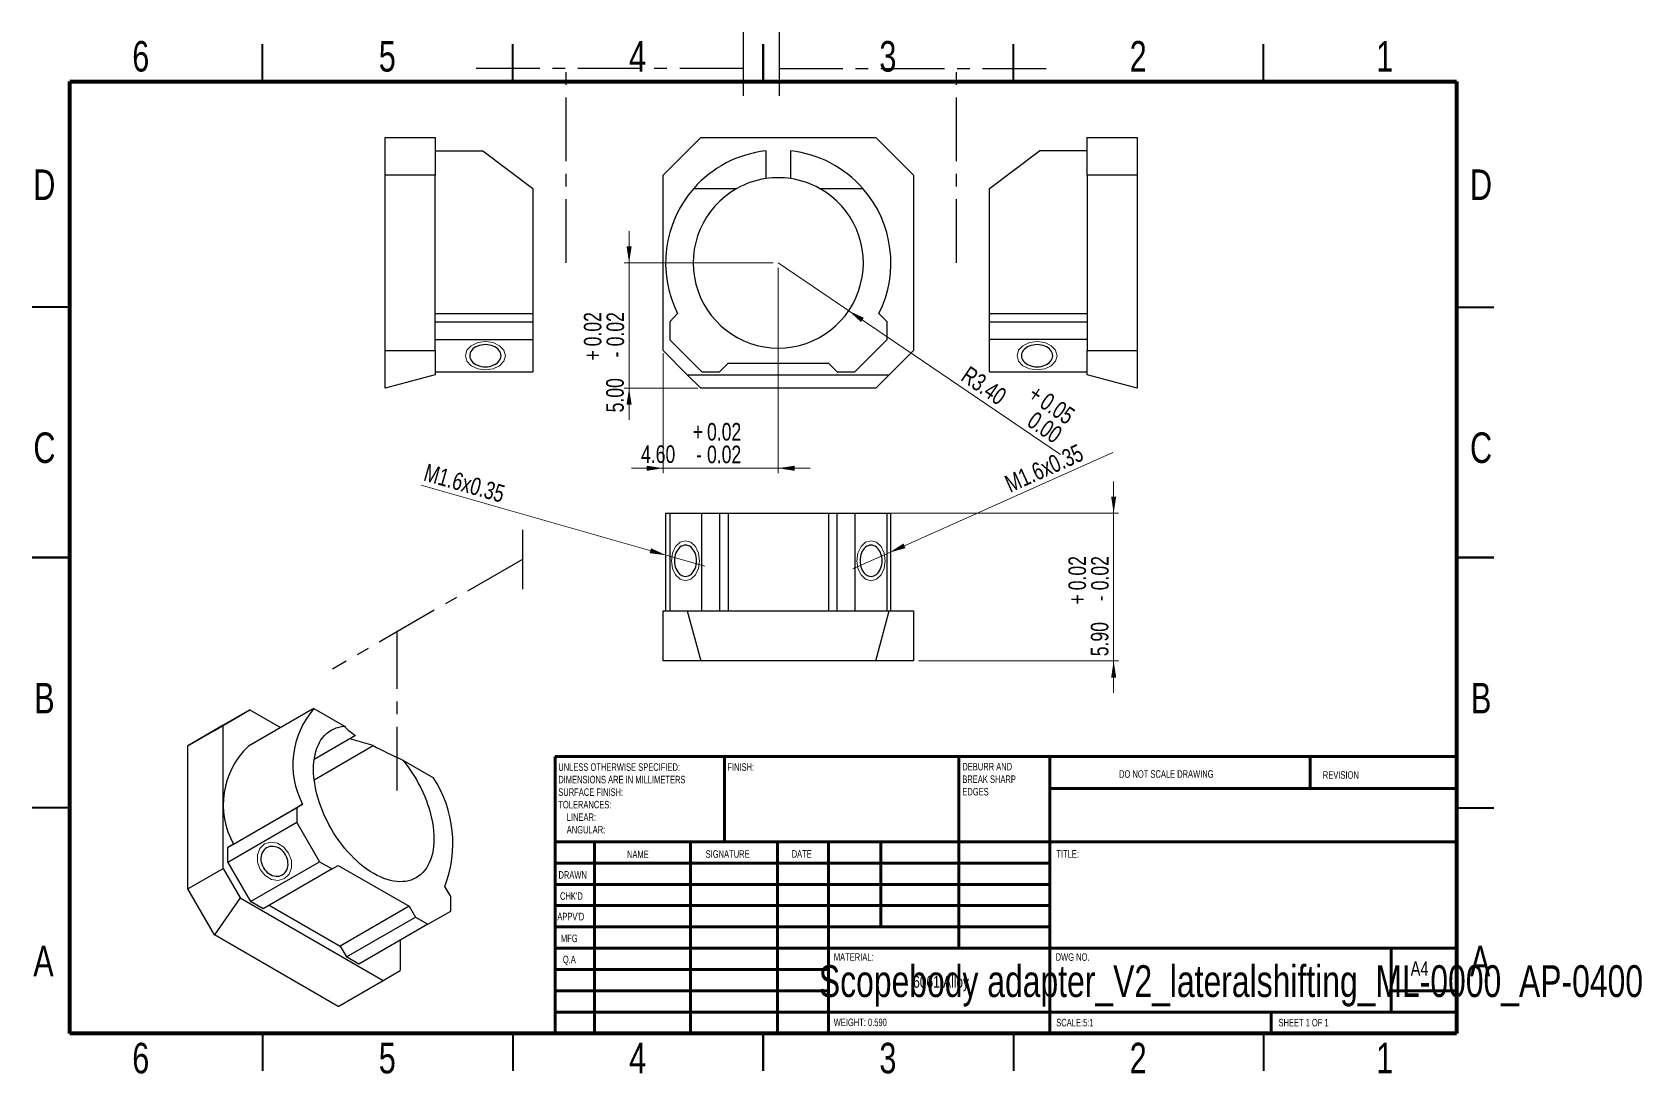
# Model space of a CAD drawing. Header units: millimetres. Extents: x 2 to 324, y 2 to 210.
import ezdxf

# ---------------------------------------------------------------- set-up
doc = ezdxf.new("R2010")
doc.units = ezdxf.units.MM
doc.linetypes.add('CENTERX2', pattern=[20.32, 12.7, -2.54, 2.54, -2.54])
doc.styles.add('SLDTEXTSTYLE0', font='TXT', dxfattribs={"width": 0.75})
doc.styles.add('SLDTEXTSTYLE1', font='TXT', dxfattribs={"width": 0.686449})
doc.styles.add('SLDTEXTSTYLE2', font='TXT', dxfattribs={"width": 0.6875})
doc.dimstyles.new('SLDDIMSTYLE0', dxfattribs={"dimtxt": 3.5, "dimasz": 3.302, "dimexe": 0, "dimexo": 0.0625, "dimgap": 0.875, "dimtad": 1, "dimlfac": 0.2, "dimrnd": 1e-09, "dimzin": 4, "dimdsep": 46, "dimtxsty": 'SLDTEXTSTYLE0', "dimsah": 1, "dimcen": 0.09, "dimadec": 0, "dimazin": 1, "dimtol": 1, "dimtp": 0.02, "dimtm": 0.02, "dimtfac": 1, "dimtmove": 0, "dimatfit": 0, "dimfxl": 0, "dimfrac": 2, "dimtolj": 1, "dimarcsym": 0})
doc.dimstyles.new('SLDDIMSTYLE1', dxfattribs={"dimtxt": 3.5, "dimasz": 3.302, "dimexe": 0, "dimexo": 0.0625, "dimgap": 0.875, "dimtad": 1, "dimlfac": 0.2, "dimrnd": 1e-09, "dimzin": 4, "dimdsep": 46, "dimtxsty": 'SLDTEXTSTYLE0', "dimsah": 1, "dimcen": 0, "dimadec": 0, "dimazin": 1, "dimtol": 1, "dimtp": 0.05, "dimtfac": 1, "dimtofl": 0, "dimtmove": 0, "dimatfit": 3, "dimfxl": 0, "dimfrac": 2, "dimtolj": 1, "dimtzin": 0, "dimarcsym": 0})
doc.dimstyles.new('SLDDIMSTYLE2', dxfattribs={"dimtxt": 3.5, "dimasz": 3.302, "dimexe": 0, "dimexo": 0.0625, "dimgap": 0.875, "dimtad": 1, "dimlfac": 0.2, "dimrnd": 1e-09, "dimzin": 12, "dimdsep": 46, "dimtxsty": 'SLDTEXTSTYLE0', "dimblk1": 'NONE', "dimsah": 1, "dimcen": 0, "dimadec": 0, "dimazin": 3, "dimtfac": 1, "dimtmove": 0, "dimatfit": 3, "dimldrblk": 'NONE', "dimfxl": 0, "dimfrac": 2, "dimtolj": 1, "dimtzin": 12, "dimarcsym": 0})

# ---------------------------------------------------------------- blocks, each defined once
blk = doc.blocks.new('SW_NOTE_0')
at = {"color": 0, "linetype": 'Continuous', "lineweight": 0, "char_height": 1.5, "attachment_point": 1, "style": 'SLDTEXTSTYLE0'}
for s, insert in [('UNLESS OTHERWISE SPECIFIED:', (0, 1.93)), ('SURFACE FINISH:', (0, -3.07)), ('DIMENSIONS ARE IN MILLIMETERS', (0, -0.57)), ('TOLERANCES:', (0, -5.57)), ('LINEAR:', (1.69, -8.07)), ('ANGULAR:', (1.69, -10.57))]:
    blk.add_mtext(s, dxfattribs=dict(at, insert=insert))
blk = doc.blocks.new('SW_NOTE_0_1')
at = {"color": 0, "linetype": 'Continuous', "lineweight": 0, "char_height": 1.5, "attachment_point": 1, "style": 'SLDTEXTSTYLE0'}
for s, insert in [('DEBURR AND', (0, 1.93)), ('BREAK SHARP', (0, -0.57)), ('EDGES', (0, -3.07))]:
    blk.add_mtext(s, dxfattribs=dict(at, insert=insert))
blk = doc.blocks.new('_D')
at = {"color": 7, "linetype": 'Continuous', "lineweight": 0}
for p, q in [((121.74, 163.82), (121.74, 170.17)), ((150.54, 163.82), (120.74, 163.82)), ((121.74, 163.82), (121.74, 138.82)), ((135.49, 138.82), (120.74, 138.82)), ((121.74, 138.82), (121.74, 132.47))]:
    blk.add_line(p, q, dxfattribs=at)
at = {"color": 7, "linetype": 'Continuous', "lineweight": 18}
for points in [[(121.74, 163.82), (122.25, 167.12), (121.23, 167.12)], [(121.74, 138.82), (121.23, 135.52), (122.25, 135.52)]]:
    blk.add_solid(points, dxfattribs=at)
at = {"color": 7, "linetype": 'Continuous', "lineweight": 18, "char_height": 3.5, "attachment_point": 1, "rotation": 90, "style": 'SLDTEXTSTYLE0'}
for s, insert in [('0.02', (112.7, 147.16)), ('0.02', (117.23, 147.16)), ('+', (112.7, 144.33)), ('-', (117.23, 144.97)), ('5.00', (117.17, 133.98))]:
    blk.add_mtext(s, dxfattribs=dict(at, insert=insert))
blk = doc.blocks.new('_D_1')
at = {"color": 7, "linetype": 'Continuous', "lineweight": 0}
for p, q in [((151.54, 162.82), (151.54, 121.82)), ((128.54, 145.77), (128.54, 121.82)), ((128.54, 122.82), (122.19, 122.82)), ((128.54, 122.82), (151.54, 122.82)), ((151.54, 122.82), (157.89, 122.82))]:
    blk.add_line(p, q, dxfattribs=at)
at = {"color": 7, "linetype": 'Continuous', "lineweight": 18}
for points in [[(128.54, 122.82), (125.24, 123.33), (125.24, 122.31)], [(151.54, 122.82), (154.85, 122.31), (154.85, 123.33)]]:
    blk.add_solid(points, dxfattribs=at)
at = {"color": 7, "linetype": 'Continuous', "lineweight": 18, "char_height": 3.5, "attachment_point": 1, "style": 'SLDTEXTSTYLE0'}
for s, insert in [('0.02', (137.31, 131.86)), ('+', (134.48, 131.86)), ('4.60', (124.13, 127.39)), ('0.02', (137.31, 127.33)), ('-', (135.12, 127.33))]:
    blk.add_mtext(s, dxfattribs=dict(at, insert=insert))
blk = doc.blocks.new('_D_2')
at = {"color": 7, "linetype": 'Continuous', "lineweight": 0}
for q in [(151.54, 163.82), (207.91, 125.56)]:
    blk.add_line((165.61, 154.27), q, dxfattribs=at)
at = {"color": 7, "linetype": 'Continuous', "lineweight": 18}
blk.add_solid([(165.61, 154.27), (168.06, 152), (168.63, 152.84)], dxfattribs=at)
at = {"color": 7, "linetype": 'Continuous', "lineweight": 18, "char_height": 3.5, "attachment_point": 1, "rotation": 325.8307, "style": 'SLDTEXTSTYLE0'}
for s, insert in [('R3.40', (189.74, 143.4)), ('+', (203.15, 139.69)), ('0.05', (205.49, 138.11)), ('0.00', (202.95, 134.36))]:
    blk.add_mtext(s, dxfattribs=dict(at, insert=insert))
blk = doc.blocks.new('_D_3')
at = {"color": 7, "linetype": 'Continuous', "lineweight": 0}
for q in [(80.21, 119.45), (136.85, 103.25)]:
    blk.add_line((129.16, 105.45), q, dxfattribs=at)
at = {"color": 7, "linetype": 'Continuous', "lineweight": 18}
blk.add_solid([(129.16, 105.45), (126.13, 106.84), (125.85, 105.87)], dxfattribs=at)
at = {"color": 7, "linetype": 'Continuous', "lineweight": 18, "insert": (81.45, 123.79), "char_height": 3.5, "attachment_point": 1, "rotation": 344.0347, "style": 'SLDTEXTSTYLE0'}
blk.add_mtext('M1.6x0.35', dxfattribs=at)
blk = doc.blocks.new('_None')
blk = doc.blocks.new('_D_4')
at = {"color": 7, "linetype": 'Continuous', "lineweight": 0}
for q in [(218.39, 125.97), (166.43, 102.71)]:
    blk.add_line((173.73, 105.98), q, dxfattribs=at)
at = {"color": 7, "linetype": 'Continuous', "lineweight": 18}
blk.add_solid([(173.73, 105.98), (176.95, 106.87), (176.54, 107.79)], dxfattribs=at)
at = {"color": 7, "linetype": 'Continuous', "lineweight": 18, "insert": (196.43, 121.08), "char_height": 3.5, "attachment_point": 1, "rotation": 24.1119, "style": 'SLDTEXTSTYLE0'}
blk.add_mtext('M1.6x0.35', dxfattribs=at)
blk = doc.blocks.new('_D_5')
at = {"color": 7, "linetype": 'Continuous', "lineweight": 0}
for p, q in [((218.54, 113.85), (218.54, 120.2)), ((169.54, 113.85), (219.54, 113.85)), ((218.54, 113.85), (218.54, 84.35)), ((179.54, 84.35), (219.54, 84.35)), ((218.54, 84.35), (218.54, 78))]:
    blk.add_line(p, q, dxfattribs=at)
at = {"color": 7, "linetype": 'Continuous', "lineweight": 18}
for points in [[(218.54, 113.85), (219.05, 117.15), (218.04, 117.15)], [(218.54, 84.35), (218.04, 81.04), (219.05, 81.04)]]:
    blk.add_solid(points, dxfattribs=at)
at = {"color": 7, "linetype": 'Continuous', "lineweight": 18, "char_height": 3.5, "attachment_point": 1, "rotation": 90, "style": 'SLDTEXTSTYLE0'}
for s, insert in [('0.02', (209.51, 98.46)), ('0.02', (214.03, 98.46)), ('+', (209.51, 95.63)), ('-', (214.03, 96.27)), ('5.90', (213.98, 85.29))]:
    blk.add_mtext(s, dxfattribs=dict(at, insert=insert))

msp = doc.modelspace()

# ---------------------------------------------------------------- linework, layer by layer
at = {"color": 7, "linetype": 'CENTERX2'}
for p, q in [((144.548, 209.872), (144.548, 195.372)), ((151.73, 209.872), (151.73, 195.372)), ((144.548, 202.622), (90.884, 202.622)), ((109.142, 163.822), (109.142, 202.622)), ((151.73, 202.622), (205.393, 202.622)), ((187.135, 163.822), (187.135, 202.622)), ((100.432, 110.549), (100.432, 98.709)), ((100.432, 104.629), (62.486, 82.723)), ((75.396, 58.494), (75.396, 90.176))]:
    msp.add_line(p, q, dxfattribs=at)
at = {"color": 7, "linetype": 'Continuous', "lineweight": 35}
for p, q in [((48.5, 200), (48.5, 207.5)), ((98.5, 200), (98.5, 207.5)), ((148.5, 207.5), (148.5, 200)), ((148.5, 200), (148.5, 207.5)), ((198.5, 200), (198.5, 207.5)), ((248.5, 200), (248.5, 207.5)), ((10, 155), (2.5, 155)), ((287, 155), (294.5, 155)), ((2.5, 105), (10, 105)), ((10, 105), (2.5, 105)), ((294.5, 105), (287, 105)), ((287, 105), (294.5, 105)), ((10, 55), (2.5, 55)), ((287, 55), (294.5, 55)), ((48.5, 10), (48.5, 2.5)), ((98.5, 10), (98.5, 2.5)), ((148.5, 2.5), (148.5, 10)), ((148.5, 10), (148.5, 2.5)), ((198.5, 10), (198.5, 2.5)), ((248.5, 10), (248.5, 2.5))]:
    msp.add_line(p, q, dxfattribs=at)
at = {"color": 7, "linetype": 'Continuous', "lineweight": 70}
for p, q in [((10, 10), (10, 200)), ((10, 200), (287, 200)), ((287, 200), (287, 10)), ((287, 10), (10, 10))]:
    msp.add_line(p, q, dxfattribs=at)
at = {"color": 7, "linetype": 'Continuous', "lineweight": 25}
for p, q in [((73.032, 188.822), (83.032, 188.822)), ((73.032, 181.322), (73.032, 188.822)), ((83.032, 188.822), (83.032, 181.322)), ((136.043, 188.822), (128.543, 181.322)), ((136.043, 188.822), (171.043, 188.822)), ((178.543, 181.322), (171.043, 188.822)), ((213.245, 181.322), (213.245, 188.822)), ((213.245, 188.822), (223.245, 188.822)), ((223.245, 188.822), (223.245, 181.322)), ((83.032, 186.182), (92.532, 186.182)), ((92.532, 186.182), (102.532, 178.682)), ((149.043, 186.182), (149.043, 180.637)), ((154.043, 180.637), (154.043, 186.182)), ((193.745, 178.682), (203.745, 186.182)), ((213.245, 186.182), (203.745, 186.182)), ((83.032, 181.322), (73.032, 181.322)), ((73.032, 146.322), (73.032, 181.322)), ((83.032, 146.322), (83.032, 181.322)), ((128.543, 146.322), (128.543, 181.322)), ((178.543, 181.322), (178.543, 146.322)), ((223.245, 181.322), (213.245, 181.322)), ((213.245, 181.322), (213.245, 146.322)), ((223.245, 181.322), (223.245, 146.322)), ((102.532, 178.682), (102.532, 153.714)), ((134.649, 178.682), (143.287, 178.682)), ((159.799, 178.682), (168.437, 178.682)), ((193.745, 153.718), (193.745, 178.682)), ((83.032, 153.714), (102.532, 153.714)), ((83.032, 152.058), (102.532, 152.058)), ((102.532, 153.714), (102.532, 152.058)), ((102.532, 152.058), (102.532, 148.426)), ((131.441, 153.714), (129.871, 152.058)), ((129.871, 152.058), (129.871, 148.426)), ((173.311, 152.054), (171.647, 153.718)), ((173.311, 148.518), (173.311, 152.054)), ((193.745, 153.718), (213.245, 153.718)), ((193.745, 152.054), (193.745, 153.718)), ((193.745, 152.054), (213.245, 152.054)), ((193.745, 148.518), (193.745, 152.054)), ((102.532, 148.426), (83.032, 148.426)), ((102.532, 148.426), (102.532, 142.055)), ((129.871, 148.426), (136.241, 142.055)), ((166.846, 142.054), (173.311, 148.518)), ((213.245, 148.518), (193.745, 148.518)), ((193.745, 142.054), (193.745, 148.518)), ((73.032, 138.822), (73.032, 146.322)), ((73.032, 146.322), (83.032, 146.322)), ((83.032, 146.322), (83.032, 141.501)), ((128.543, 146.322), (133.364, 141.501)), ((173.723, 141.501), (178.543, 146.322)), ((213.245, 146.322), (223.245, 146.322)), ((213.245, 141.501), (213.245, 146.322)), ((223.245, 146.322), (223.245, 138.822)), ((83.032, 141.501), (73.032, 138.822)), ((83.032, 142.055), (102.532, 142.055)), ((83.032, 142.054), (102.532, 142.054)), ((102.532, 142.055), (102.532, 142.054)), ((133.364, 141.501), (173.723, 141.501)), ((133.364, 141.501), (136.043, 138.822)), ((136.241, 142.055), (139.777, 142.055)), ((139.777, 142.055), (141.543, 143.822)), ((141.543, 143.822), (161.543, 143.822)), ((161.543, 143.822), (163.311, 142.054)), ((163.311, 142.054), (166.846, 142.054)), ((171.043, 138.822), (173.723, 141.501)), ((193.745, 142.054), (213.245, 142.054)), ((223.245, 138.822), (213.245, 141.501)), ((171.043, 138.822), (136.043, 138.822)), ((129.043, 113.847), (129.043, 94.347)), ((129.043, 113.847), (129.871, 113.847)), ((129.871, 113.847), (129.871, 94.347)), ((129.871, 113.847), (136.241, 113.847)), ((136.241, 94.347), (136.241, 113.847)), ((136.241, 113.847), (139.777, 113.847)), ((139.777, 113.847), (139.777, 94.347)), ((139.777, 113.847), (141.543, 113.847)), ((141.543, 113.847), (141.543, 94.347)), ((141.543, 113.847), (161.543, 113.847)), ((161.543, 113.847), (161.543, 94.347)), ((161.543, 113.847), (163.311, 113.847)), ((163.311, 94.347), (163.311, 113.847)), ((163.311, 113.847), (166.846, 113.847)), ((166.846, 113.847), (166.846, 94.347)), ((166.846, 113.847), (173.311, 113.847)), ((173.311, 94.347), (173.311, 113.847)), ((173.311, 113.847), (174.043, 113.847)), ((174.043, 94.347), (174.043, 113.847)), ((128.543, 84.347), (128.543, 94.347)), ((128.543, 94.347), (133.364, 94.347)), ((133.364, 94.347), (173.723, 94.347)), ((133.364, 94.347), (136.043, 84.347)), ((171.043, 84.347), (173.723, 94.347)), ((173.723, 94.347), (178.543, 94.347)), ((178.543, 94.347), (178.543, 84.347)), ((136.043, 84.347), (128.543, 84.347)), ((171.043, 84.347), (136.043, 84.347)), ((178.543, 84.347), (171.043, 84.347)), ((38.902, 70.495), (45.974, 74.577)), ((45.974, 74.577), (40.67, 71.514)), ((58.483, 74.71), (45.685, 67.322)), ((45.974, 74.577), (52.112, 71.033)), ((58.776, 74.827), (64.884, 71.3)), ((40.67, 71.514), (33.599, 67.432)), ((40.67, 42.935), (40.67, 71.514)), ((33.599, 67.432), (38.902, 70.495)), ((67.112, 69.483), (58.832, 64.703)), ((70.647, 67.442), (65.934, 68.803)), ((33.599, 38.853), (33.599, 67.432)), ((58.832, 60.621), (70.647, 67.442)), ((76.56, 64.56), (82.668, 61.034)), ((41.609, 47.077), (55.398, 55.037)), ((42.719, 47.788), (56.508, 55.748)), ((56.508, 55.748), (55.398, 55.037)), ((55.398, 55.037), (55.398, 52.071)), ((55.398, 52.071), (41.609, 44.111)), ((55.398, 52.071), (59.902, 44.269)), ((42.719, 47.788), (41.609, 47.077)), ((41.609, 44.111), (41.609, 47.077)), ((33.599, 38.853), (40.67, 42.935)), ((40.67, 42.935), (44.079, 37.031)), ((41.609, 44.111), (46.114, 36.309)), ((46.114, 36.309), (59.902, 44.269)), ((62.402, 42.826), (48.614, 34.866)), ((59.902, 44.269), (62.402, 42.826)), ((62.402, 42.826), (63.651, 43.547)), ((63.651, 43.547), (77.793, 35.383)), ((38.902, 29.668), (33.599, 38.853)), ((86.114, 37.301), (84.938, 39.339)), ((44.079, 37.031), (38.902, 29.668)), ((44.079, 37.031), (72.617, 20.557)), ((48.614, 34.866), (46.114, 36.309)), ((49.863, 35.587), (64.005, 27.423)), ((77.793, 35.383), (64.005, 27.423)), ((77.793, 35.383), (79.043, 33.218)), ((86.114, 34.414), (86.114, 37.301)), ((65.255, 25.258), (79.043, 33.218)), ((79.043, 33.218), (81.543, 31.775)), ((81.543, 31.775), (86.114, 34.414)), ((63.651, 15.38), (38.902, 29.668)), ((81.543, 31.775), (67.755, 23.815)), ((64.005, 27.423), (65.255, 25.258)), ((76.026, 28.589), (76.026, 22.525)), ((67.755, 23.815), (65.255, 25.258)), ((72.617, 20.557), (76.026, 22.525)), ((63.651, 15.38), (72.617, 20.557))]:
    msp.add_line(p, q, dxfattribs=at)
at = {"color": 7, "linetype": 'Continuous', "lineweight": 50}
for p, q in [((107, 65.25), (287, 65.25)), ((107, 65.25), (107, 10)), ((140.8, 48.25), (140.8, 65.25)), ((187.6, 65.25), (187.6, 27)), ((205.8, 65.25), (205.8, 10)), ((257.8, 58.875), (257.8, 65.25)), ((287, 58.875), (205.8, 58.875)), ((287, 48.25), (107, 48.25)), ((114.8, 48.25), (114.8, 10)), ((133.991, 48.25), (133.991, 10)), ((151.399, 48.25), (151.399, 10)), ((161.6, 10), (161.6, 48.25)), ((172, 31.25), (172, 48.25)), ((205.8, 44), (107, 44)), ((205.8, 39.75), (107, 39.75)), ((205.8, 35.5), (107, 35.5)), ((205.8, 31.25), (107, 31.25)), ((161.6, 27), (107, 27)), ((161.6, 27), (287, 27)), ((274, 14.25), (274, 27)), ((161.6, 22.75), (107, 22.75)), ((161.6, 18.5), (107, 18.5)), ((287, 18.5), (274, 18.5)), ((107, 14.25), (287, 14.25)), ((250, 10), (250, 14.25))]:
    msp.add_line(p, q, dxfattribs=at)
at = {"color": 7, "linetype": 'Continuous', "lineweight": 18, "flags": 128}
for points in [[(89.032, 145.287), (89.336, 146.37), (90.203, 147.287), (91.501, 147.901), (93.032, 148.116), (94.563, 147.901), (95.86, 147.287), (96.727, 146.37), (97.032, 145.287), (96.727, 144.205), (95.86, 143.287), (94.563, 142.674), (93.032, 142.459), (91.501, 142.674), (90.203, 143.287), (89.336, 144.205), (89.032, 145.287)], [(207.245, 145.286), (206.941, 144.204), (206.074, 143.286), (204.776, 142.673), (203.245, 142.458), (201.715, 142.673), (200.417, 143.286), (199.55, 144.204), (199.245, 145.286), (199.55, 146.369), (200.417, 147.286), (201.715, 147.899), (203.245, 148.115), (204.776, 147.899), (206.074, 147.286), (206.941, 146.369), (207.245, 145.286)], [(133.009, 100.347), (131.926, 100.651), (131.009, 101.518), (130.396, 102.816), (130.18, 104.347), (130.396, 105.878), (131.009, 107.175), (131.926, 108.042), (133.009, 108.347), (134.091, 108.042), (135.009, 107.175), (135.622, 105.878), (135.837, 104.347), (135.622, 102.816), (135.009, 101.518), (134.091, 100.651), (133.009, 100.347)], [(170.079, 100.347), (168.996, 100.651), (168.079, 101.518), (167.466, 102.816), (167.25, 104.347), (167.466, 105.878), (168.079, 107.175), (168.996, 108.042), (170.079, 108.347), (171.161, 108.042), (172.079, 107.175), (172.692, 105.878), (172.907, 104.347), (172.692, 102.816), (172.079, 101.518), (171.161, 100.651), (170.079, 100.347)], [(48.071, 42.717), (47.521, 44.167), (47.485, 45.645), (47.969, 46.925), (48.899, 47.814), (50.134, 48.175), (51.485, 47.954), (52.747, 47.184), (53.727, 45.983), (54.278, 44.533), (54.313, 43.055), (53.829, 41.774), (52.899, 40.886), (51.664, 40.524), (50.313, 40.746), (49.051, 41.516), (48.071, 42.717)]]:
    msp.add_lwpolyline(points, dxfattribs=at)
at = {"color": 7, "linetype": 'Continuous', "lineweight": 25, "flags": 128}
for points in [[(93.032, 143.078), (93.44, 143.097), (93.841, 143.153), (94.228, 143.246), (94.594, 143.374), (94.934, 143.534), (95.242, 143.725), (95.511, 143.942), (95.738, 144.183), (95.919, 144.442), (96.05, 144.716), (96.13, 144.999), (96.157, 145.287), (96.13, 145.576), (96.05, 145.859), (95.919, 146.133), (95.738, 146.392), (95.511, 146.633), (95.242, 146.85), (94.934, 147.041), (94.594, 147.201), (94.228, 147.329), (93.841, 147.422), (93.44, 147.478), (93.032, 147.497), (92.624, 147.478), (92.223, 147.422), (91.836, 147.329), (91.469, 147.201), (91.13, 147.041), (90.822, 146.85), (90.553, 146.633), (90.326, 146.392), (90.145, 146.133), (90.013, 145.859), (89.934, 145.576), (89.907, 145.287), (89.934, 144.999), (90.013, 144.716), (90.145, 144.442), (90.326, 144.183), (90.553, 143.942), (90.822, 143.725), (91.13, 143.534), (91.469, 143.374), (91.836, 143.246), (92.223, 143.153), (92.624, 143.097), (93.032, 143.078)], [(203.245, 147.496), (202.837, 147.477), (202.436, 147.421), (202.049, 147.328), (201.683, 147.2), (201.343, 147.039), (201.036, 146.849), (200.766, 146.631), (200.539, 146.391), (200.358, 146.132), (200.227, 145.858), (200.147, 145.575), (200.12, 145.286), (200.147, 144.998), (200.227, 144.714), (200.358, 144.441), (200.539, 144.181), (200.766, 143.941), (201.036, 143.724), (201.343, 143.533), (201.683, 143.373), (202.049, 143.245), (202.436, 143.152), (202.837, 143.095), (203.245, 143.076), (203.653, 143.095), (204.054, 143.152), (204.441, 143.245), (204.808, 143.373), (205.148, 143.533), (205.455, 143.724), (205.725, 143.941), (205.952, 144.181), (206.132, 144.441), (206.264, 144.714), (206.344, 144.998), (206.37, 145.286), (206.344, 145.575), (206.264, 145.858), (206.132, 146.132), (205.952, 146.391), (205.725, 146.631), (205.455, 146.849), (205.148, 147.039), (204.808, 147.2), (204.441, 147.328), (204.054, 147.421), (203.653, 147.477), (203.245, 147.496)], [(135.219, 104.347), (135.2, 104.755), (135.143, 105.156), (135.05, 105.543), (134.922, 105.909), (134.762, 106.249), (134.571, 106.557), (134.354, 106.826), (134.114, 107.053), (133.854, 107.234), (133.581, 107.365), (133.297, 107.445), (133.009, 107.472), (132.72, 107.445), (132.437, 107.365), (132.163, 107.234), (131.904, 107.053), (131.664, 106.826), (131.446, 106.557), (131.256, 106.249), (131.095, 105.909), (130.967, 105.543), (130.874, 105.156), (130.818, 104.755), (130.799, 104.347), (130.818, 103.939), (130.874, 103.538), (130.967, 103.151), (131.095, 102.784), (131.256, 102.444), (131.446, 102.137), (131.664, 101.868), (131.904, 101.641), (132.163, 101.46), (132.437, 101.328), (132.72, 101.249), (133.009, 101.222), (133.297, 101.249), (133.581, 101.328), (133.854, 101.46), (134.114, 101.641), (134.354, 101.868), (134.571, 102.137), (134.762, 102.444), (134.922, 102.784), (135.05, 103.151), (135.143, 103.538), (135.2, 103.939), (135.219, 104.347)], [(172.288, 104.347), (172.269, 104.755), (172.213, 105.156), (172.12, 105.543), (171.992, 105.909), (171.832, 106.249), (171.641, 106.557), (171.424, 106.826), (171.184, 107.053), (170.924, 107.234), (170.651, 107.365), (170.367, 107.445), (170.079, 107.472), (169.79, 107.445), (169.507, 107.365), (169.233, 107.234), (168.974, 107.053), (168.733, 106.826), (168.516, 106.557), (168.326, 106.249), (168.165, 105.909), (168.037, 105.543), (167.944, 105.156), (167.888, 104.755), (167.869, 104.347), (167.888, 103.939), (167.944, 103.538), (168.037, 103.151), (168.165, 102.784), (168.326, 102.444), (168.516, 102.137), (168.733, 101.868), (168.974, 101.641), (169.233, 101.46), (169.507, 101.328), (169.79, 101.249), (170.079, 101.222), (170.367, 101.249), (170.651, 101.328), (170.924, 101.46), (171.184, 101.641), (171.424, 101.868), (171.641, 102.137), (171.832, 102.444), (171.992, 102.784), (172.12, 103.151), (172.213, 103.538), (172.269, 103.939), (172.288, 104.347)], [(76.56, 64.56), (77.14, 63.829), (77.699, 63.072), (78.236, 62.293), (78.75, 61.493), (79.239, 60.676), (79.701, 59.843), (80.135, 58.997), (80.539, 58.141), (80.912, 57.278), (81.253, 56.41), (81.561, 55.54), (81.836, 54.671), (82.075, 53.806), (82.278, 52.947), (82.446, 52.097), (82.576, 51.258), (82.669, 50.434), (82.725, 49.626), (82.743, 48.838), (82.723, 48.072), (82.666, 47.33), (82.571, 46.615), (82.439, 45.928), (82.27, 45.273), (82.064, 44.65), (81.824, 44.063), (81.548, 43.512), (81.238, 43), (80.895, 42.528), (80.52, 42.098), (80.115, 41.711), (79.68, 41.368), (79.217, 41.07), (78.727, 40.819), (78.212, 40.615), (77.673, 40.458), (77.113, 40.35), (76.533, 40.29), (75.934, 40.279), (75.319, 40.316), (74.689, 40.402), (74.047, 40.537), (73.395, 40.719), (72.734, 40.949), (72.067, 41.226), (71.396, 41.548), (70.722, 41.915), (70.049, 42.325), (69.378, 42.778), (68.71, 43.272), (68.05, 43.805), (67.397, 44.376), (66.755, 44.983), (66.126, 45.623), (65.511, 46.296), (64.912, 46.998), (64.332, 47.728), (63.771, 48.484), (63.233, 49.262), (62.718, 50.061), (62.228, 50.878), (61.765, 51.71), (61.33, 52.555), (60.924, 53.411), (60.549, 54.273), (60.207, 55.141), (59.897, 56.011), (59.621, 56.88), (59.38, 57.745), (59.175, 58.605), (59.006, 59.456), (58.874, 60.295), (58.779, 61.12), (58.721, 61.928), (58.701, 62.717), (58.719, 63.485), (58.775, 64.228), (58.868, 64.944), (58.999, 65.632), (59.166, 66.289), (59.37, 66.913), (59.609, 67.503), (59.883, 68.055), (60.191, 68.569), (60.533, 69.043), (60.906, 69.475), (61.31, 69.864), (61.744, 70.209), (62.206, 70.509), (62.694, 70.762), (63.208, 70.969), (63.746, 71.128), (64.305, 71.238), (64.884, 71.3)], [(52.462, 41.643), (52.737, 41.833), (52.98, 42.066), (53.188, 42.338), (53.357, 42.644), (53.484, 42.979), (53.566, 43.338), (53.603, 43.714), (53.594, 44.101), (53.539, 44.493), (53.438, 44.881), (53.294, 45.261), (53.109, 45.625), (52.886, 45.968), (52.629, 46.282), (52.343, 46.564), (52.031, 46.808), (51.701, 47.009), (51.357, 47.165), (51.005, 47.273), (50.651, 47.331), (50.301, 47.338), (49.962, 47.294), (49.638, 47.199), (49.337, 47.056), (49.061, 46.866), (48.818, 46.634), (48.61, 46.362), (48.441, 46.056), (48.314, 45.72), (48.232, 45.361), (48.195, 44.985), (48.204, 44.598), (48.26, 44.207), (48.36, 43.818), (48.504, 43.438), (48.689, 43.074), (48.912, 42.732), (49.169, 42.417), (49.455, 42.136), (49.767, 41.892), (50.097, 41.69), (50.441, 41.534), (50.793, 41.426), (51.147, 41.368), (51.497, 41.361), (51.836, 41.405), (52.16, 41.5), (52.462, 41.643)]]:
    msp.add_lwpolyline(points, dxfattribs=at)
at = {"color": 7, "linetype": 'Continuous', "lineweight": 25}
for centre, radius, start, end in [((151.543, 163.822), 22.5, 96.37937, 138.66392), ((151.543, 163.822), 22.5, 41.33608, 83.62063), ((151.543, 163.822), 17, 98.45652, 119.05456), ((151.543, 163.822), 17, 81.54348, 98.45652), ((151.543, 163.822), 17, 60.94544, 81.54348), ((151.543, 163.822), 22.5, 138.66392, 206.69384), ((151.543, 163.822), 17, 119.05456, 60.94544), ((151.543, 163.822), 22.5, 333.31673, 41.33608), ((71.548, 63.634), 16.982, 138.77096, 207.6683), ((56.765, 55.648), 16.095, 133.50688, 209.23031), ((62.489, 47.957), 24.046, 338.99902, 32.94562)]:
    msp.add_arc(centre, radius, start, end, dxfattribs=at)
for major_axis, start_param, end_param in [((26.486, -10.575), 2.9835094, 3.0475381), ((20.012, -7.99), 3.3257572, 3.6852609), ((20.012, -7.99), 3.9804491, 4.3399528)]:
    msp.add_ellipse((84.733, 63.884), major_axis=major_axis, ratio=0.119714, start_param=start_param, end_param=end_param, dxfattribs=at)

# ---------------------------------------------------------------- block references
at = {"color": 7, "linetype": 'Continuous', "lineweight": 0}
for name, p in [('SW_NOTE_0', (107.594, 61.987)), ('SW_NOTE_0_1', (188.309, 62.069))]:
    msp.add_blockref(name, p, dxfattribs=at)

# ---------------------------------------------------------------- texts
for s, insert, char_height, attachment_point, style in [('6', (24.189, 208.114), 6.096, 2, 'SLDTEXTSTYLE0'), ('5', (73.439, 208.114), 6.096, 2, 'SLDTEXTSTYLE0'), ('4', (123.439, 208.114), 6.096, 2, 'SLDTEXTSTYLE0'), ('3', (173.439, 208.114), 6.096, 2, 'SLDTEXTSTYLE0'), ('2', (223.439, 208.114), 6.096, 2, 'SLDTEXTSTYLE0'), ('1', (272.689, 208.114), 6.096, 2, 'SLDTEXTSTYLE0'), ('D', (4.93, 182.476), 6.096, 2, 'SLDTEXTSTYLE0'), ('D', (291.93, 182.476), 6.096, 2, 'SLDTEXTSTYLE0'), ('C', (4.937, 129.976), 6.096, 2, 'SLDTEXTSTYLE0'), ('C', (291.937, 129.976), 6.096, 2, 'SLDTEXTSTYLE0'), ('B', (4.953, 79.976), 6.096, 2, 'SLDTEXTSTYLE0'), ('B', (291.953, 79.976), 6.096, 2, 'SLDTEXTSTYLE0'), ('FINISH:', (141.371, 63.919), 1.5, 1, 'SLDTEXTSTYLE0'), ('DO NOT SCALE DRAWING', (219.615, 62.533), 1.5, 1, 'SLDTEXTSTYLE0'), ('REVISION', (260.328, 62.335), 1.5, 1, 'SLDTEXTSTYLE0'), ('NAME', (121.322, 46.501), 1.5, 1, 'SLDTEXTSTYLE0'), ('SIGNATURE', (137.034, 46.562), 1.5, 1, 'SLDTEXTSTYLE0'), ('DATE', (154.215, 46.576), 1.5, 1, 'SLDTEXTSTYLE0'), ('TITLE:', (207.09, 46.576), 1.5, 1, 'SLDTEXTSTYLE0'), ('DRAWN', (107.643, 42.385), 1.5, 1, 'SLDTEXTSTYLE1'), ("CHK'D", (107.939, 38.162), 1.5, 1, 'SLDTEXTSTYLE0'), ("APPV'D", (107.402, 34.066), 1.5, 1, 'SLDTEXTSTYLE0'), ('MFG', (108.124, 29.716), 1.5, 1, 'SLDTEXTSTYLE0'), ('A', (4.757, 27.476), 6.096, 2, 'SLDTEXTSTYLE0'), ('MATERIAL:', (162.646, 25.986), 1.5, 1, 'SLDTEXTSTYLE0'), ('DWG NO.', (206.953, 25.986), 1.5, 1, 'SLDTEXTSTYLE0'), ('A', (291.757, 27.476), 6.096, 2, 'SLDTEXTSTYLE0'), ('Q.A', (108.509, 25.505), 1.5, 1, 'SLDTEXTSTYLE0'), ('Scopebody adapter_V2_lateralshifting_ML-0000_AP-0400', (241.977, 23.607), 6.35, 2, 'SLDTEXTSTYLE0'), ('A4', (277.871, 24.406), 2.9104, 1, 'SLDTEXTSTYLE0'), ('6061 Alloy', (184.065, 21.486), 2.3813, 2, 'SLDTEXTSTYLE0'), ('WEIGHT: 0.590', (162.618, 12.949), 1.4986, 1, 'SLDTEXTSTYLE0'), ('SCALE:5:1', (207.074, 12.9), 1.5, 1, 'SLDTEXTSTYLE0'), ('SHEET 1 OF 1', (251.478, 12.9), 1.5, 1, 'SLDTEXTSTYLE2'), ('6', (24.189, 8.114), 6.096, 2, 'SLDTEXTSTYLE0'), ('5', (73.439, 8.114), 6.096, 2, 'SLDTEXTSTYLE0'), ('4', (123.439, 8.114), 6.096, 2, 'SLDTEXTSTYLE0'), ('3', (173.439, 8.114), 6.096, 2, 'SLDTEXTSTYLE0'), ('2', (223.439, 8.114), 6.096, 2, 'SLDTEXTSTYLE0'), ('1', (272.689, 8.114), 6.096, 2, 'SLDTEXTSTYLE0')]:
    msp.add_mtext(s, dxfattribs=dict(at, insert=insert, char_height=char_height, attachment_point=attachment_point, style=style))

# ---------------------------------------------------------------- dimensions: what is measured, and where the dimension line sits
at = {"color": 7, "linetype": 'Continuous', "lineweight": 18}
for base, p1, p2, picture, middle in [((121.738, 138.822), (151.543, 163.822), (136.487, 138.822), '_D', (121.738, 145.094)), ((218.543, 84.347), (168.543, 113.847), (178.543, 84.347), '_D_5', (218.543, 96.402))]:
    dim = msp.add_linear_dim(base=base, p1=p1, p2=p2, angle=90, dimstyle='SLDDIMSTYLE0', dxfattribs=at)
    dim.commit()
    dim.dimension.update_dxf_attribs({"geometry": picture, "text_midpoint": middle, "dimtype": 160})
dim = msp.add_linear_dim(base=(151.543, 122.822), p1=(128.543, 146.766), p2=(151.543, 163.822), dimstyle='SLDDIMSTYLE0', dxfattribs=at)
dim.commit()
dim.dimension.update_dxf_attribs({"geometry": '_D_1', "text_midpoint": (135.247, 122.822), "dimtype": 160})
dim = msp.add_radius_dim(center=(151.543, 163.822), mpoint=(165.609, 154.274), dimstyle='SLDDIMSTYLE1', dxfattribs=at)
dim.commit()
dim.dimension.update_dxf_attribs({"geometry": '_D_2', "text_midpoint": (197.697, 132.491), "dimtype": 164})
for p1, p2, picture, middle in [((166.428, 102.713), (173.73, 105.981), '_D_4', (208.414, 121.505)), ((136.855, 103.247), (129.163, 105.447), '_D_3', (90.721, 116.445))]:
    dim = msp.add_diameter_dim_2p(p1=p1, p2=p2, text='M1.6x0.35', dimstyle='SLDDIMSTYLE2', override={"dimpost": '<>'}, dxfattribs=at)
    dim.commit()
    dim.dimension.update_dxf_attribs({"geometry": picture, "text_midpoint": middle, "dimtype": 163})

doc.saveas('drawing.dxf')
